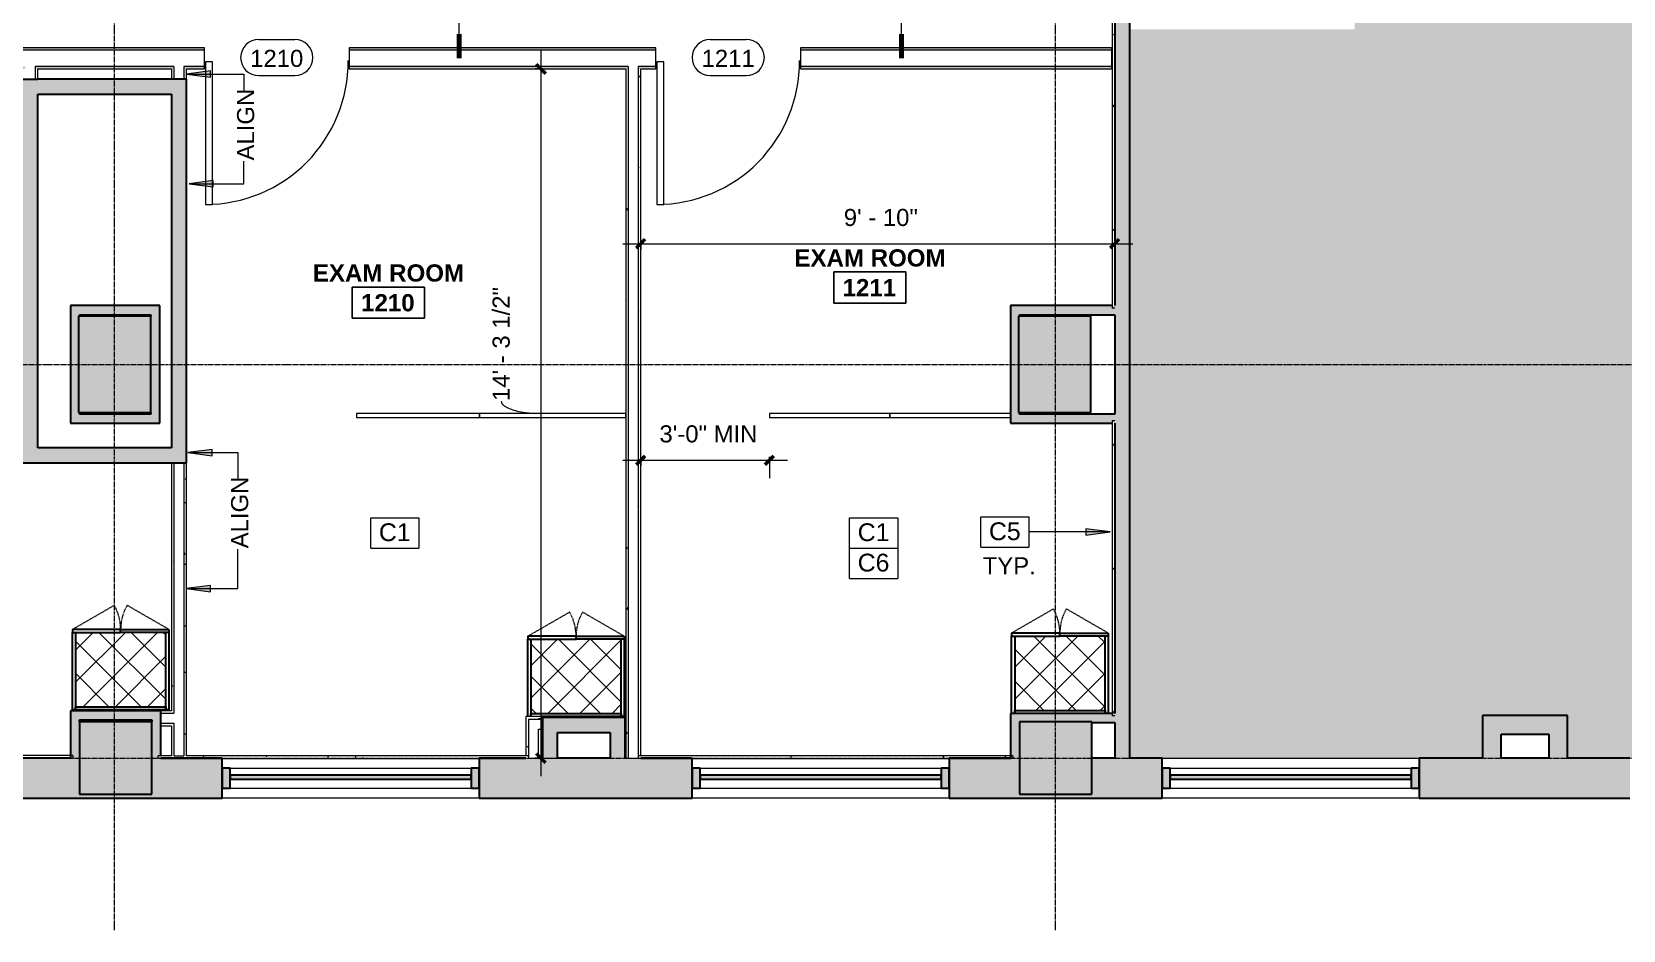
# Model space of a CAD drawing. Header units: inches. Extents: x 2810 to 3942, y 247 to 1114.
# Drawn here: x 3111 to 3507.2, y 246.8 to 470.4 of the extents above; entities that cross this region are included whole.
import ezdxf

# ---------------------------------------------------------------- set-up
doc = ezdxf.new("R2010")
doc.units = ezdxf.units.IN
doc.header["$MEASUREMENT"] = 0
doc.linetypes.add('Grid Line 1_2_', pattern=[0.875, 0.5, -0.125, 0.125, -0.125])
doc.linetypes.add('Hidden', pattern=[0.28125, 0.1875, -0.09375])
for name, color, linetype, lineweight in [('A-ANNO-DIMS', 211, 'Continuous', 9), ('A-ANNO-DIMS-48', 211, 'Continuous', 9), ('A-ANNO-KEYN', 231, 'Continuous', 9), ('A-AREA-IDEN', 2, 'Continuous', 9), ('A-DETL-GENF', 92, 'Continuous', 9), ('A-DOOR', 31, 'Continuous', 18), ('A-DOOR-IDEN', 31, 'Continuous', 9), ('A-GLAZ-CURT', 52, 'Continuous', 18), ('A-GLAZ-CWMG', 51, 'Continuous', 18), ('A-WALL', 113, 'Continuous', 18), ('A-WALL-IDEN', 211, 'Continuous', 9), ('A-WALL-PATT', 111, 'Continuous', 18), ('G-ANNO-TEXT', 231, 'Continuous', 9), ('I-WALL', 2, 'Continuous', 18), ('Q-CASE', 31, 'Continuous', 9), ('S-COLS', 52, 'Continuous', 18), ('S-GRID', 1, 'Continuous', 9)]:
    doc.layers.add(name, color=color, linetype=linetype, lineweight=lineweight)
doc.styles.add('Arial', font='arial.ttf', dxfattribs={"height": 4.425898})
doc.styles.add('Swis721 Lt BT', font='swissl.ttf', dxfattribs={"height": 4.257319})
doc.styles.add('Swis721 Lt BT_B', font='', dxfattribs={"height": 4.291988})
doc.styles.get('Swis721 Lt BT_B').set_extended_font_data('Swis721 Lt BT', bold=True)
doc.dimstyles.new('OTJ_-_3_32__Linear__1_2__Tolerance', dxfattribs={"dimscale": 12, "dimtxt": 4.5, "dimasz": 0.1875, "dimexe": 0.375, "dimexo": 0.25, "dimgap": 0.25, "dimtad": 1, "dimdec": 1, "dimrnd": 0.5, "dimzin": 3, "dimdsep": 46, "dimlunit": 4, "dimtxsty": 'Swis721 Lt BT', "dimblk1": 'OBLIQUE', "dimblk2": 'OBLIQUE', "dimsah": 1, "dimcen": 0.09, "dimdle": 0.375, "dimazin": 0, "dimtfac": 1, "dimtdec": 4, "dimtix": 1, "dimtmove": 0, "dimatfit": 3, "dimfxl": 1, "dimtvp": 1, "dimfrac": 2, "dimtolj": 1, "dimtzin": 0, "dimarcsym": 2})
doc.dimstyles.new('OTJ_-_3_32__Linear__1_2__Tolerance_1', dxfattribs={"dimscale": 12, "dimtxt": 4.5, "dimasz": 0.1875, "dimexe": 0.375, "dimexo": 0.25, "dimgap": 0.25, "dimtad": 1, "dimdec": 1, "dimrnd": 0.5, "dimzin": 3, "dimdsep": 46, "dimlunit": 4, "dimtxsty": 'Swis721 Lt BT', "dimblk1": 'OBLIQUE', "dimblk2": 'OBLIQUE', "dimsah": 1, "dimcen": 0.09, "dimdle": 0.375, "dimazin": 0, "dimtfac": 1, "dimtdec": 4, "dimtix": 1, "dimtmove": 1, "dimatfit": 3, "dimfxl": 1, "dimtvp": 1, "dimfrac": 2, "dimtolj": 1, "dimtzin": 0, "dimarcsym": 2})
pattern_1 = [(0, (0, 0), (15.36, 3.84), [0.634, -10.886, 0.634, -10.886, -61.44]), (0, (0, 0), (15.36, 3.84), [-23.04, 0.634, -22.406, 0.634, -10.886, -26.88]), (0, (0, 0), (15.36, 3.84), [-57.6, 0.634, -7.046, 0.634, -18.566]), (120, (5.76, 1.92), (-11.0055376, 11.38215), [0.634, -10.886, 0.634, -10.886, -61.44]), (120, (5.76, 1.92), (-11.0055376, 11.38215), [-23.04, 0.634, -22.406, 0.634, -10.886, -26.88]), (120, (5.76, 1.92), (-11.0055376, 11.38215), [-57.6, 0.634, -7.046, 0.634, -18.566]), (240, (7.68, 9.6), (-4.3544624, -15.22215), [0.634, -10.886, 0.634, -10.886, -61.44]), (240, (7.68, 9.6), (-4.3544624, -15.22215), [-23.04, 0.634, -22.406, 0.634, -10.886, -26.88]), (240, (7.68, 9.6), (-4.3544624, -15.22215), [-57.6, 0.634, -7.046, 0.634, -18.566])]

# ---------------------------------------------------------------- blocks, each defined once
blk = doc.blocks.new('System Panel - Glazed-4469464-FIRST FLOOR CONSTRUCTION')
at = {"layer": 'A-GLAZ-CURT'}
blk.add_hatch(color=250, dxfattribs=at).paths.add_polyline_path([(30, -0.75), (-30, -0.75), (-30, -1.75), (30, -1.75)], flags=0)
at = {"layer": 'A-GLAZ-CURT', "color": 8, "lineweight": 30}
for p, q in [((30, -0.75), (-30, -0.75)), ((-30, -0.75), (-30, -1.75)), ((-30, -1.75), (30, -1.75)), ((30, -1.75), (30, -0.75))]:
    blk.add_line(p, q, dxfattribs=at)
blk = doc.blocks.new('Rectangular Mullion - 2 x 5_ rectangular-4469463-FIRST FLOOR CONSTRUCTION')
at = {"layer": 'A-GLAZ-CWMG'}
blk.add_hatch(color=250, dxfattribs=at).paths.add_polyline_path([(-2, -1.5), (0, -1.5), (0, 3.5), (-2, 3.5), (-2, 0.75)], flags=0)
at = {"layer": 'A-GLAZ-CWMG', "color": 8, "lineweight": 30}
for p, q in [((0, 3.5), (-2, 3.5)), ((-2, 3.5), (-2, -1.5)), ((0, -1.5), (0, 3.5)), ((-2, -1.5), (0, -1.5))]:
    blk.add_line(p, q, dxfattribs=at)
blk = doc.blocks.new('Rectangular Mullion - 2 x 5_ rectangular-4354936-FIRST FLOOR CONSTRUCTION')
at = {"layer": 'A-GLAZ-CWMG'}
blk.add_hatch(color=250, dxfattribs=at).paths.add_polyline_path([(-2, -1.5), (-2, 3.5), (0, 3.5), (0, -1.5)], flags=0)
at = {"layer": 'A-GLAZ-CWMG', "color": 8, "lineweight": 30}
for p, q in [((-2, 3.5), (0, 3.5)), ((-2, -1.5), (-2, 3.5)), ((0, 3.5), (0, -1.5)), ((0, -1.5), (-2, -1.5))]:
    blk.add_line(p, q, dxfattribs=at)
blk = doc.blocks.new('CW Cupbd - 80_h x 24_d - 2 Doors - 4 shelves-V3-FIRST FLOOR CONSTRUCTION')
at = {"layer": 'Q-CASE'}
h = blk.add_hatch(dxfattribs=at)
h.set_pattern_fill('FP2_13', color=256, style=0, pattern_type=2)
h.set_pattern_definition([(45, (-3119.104, -299.34), (-4.006467, 4.006467), []), (135, (-3119.104, -299.34), (-4.006467, -4.006467), [])])
h.paths.add_polyline_path([(14, 3.11), (25.25, 3.11), (25.25, 21.61), (2.75, 21.61), (2.75, 3.11)], flags=0)
at = {"layer": 'Q-CASE', "linetype": 'Hidden'}
for p, q in [((2, 22.36), (12.39, 28.36)), ((26, 22.36), (15.6, 28.36))]:
    blk.add_line(p, q, dxfattribs=at)
at = {"layer": 'Q-CASE', "lineweight": 30}
for p, q in [((14, 22.36), (2, 22.36)), ((2, 22.36), (2, 21.61)), ((2, 21.61), (14, 21.61)), ((2, 2.36), (2, 21.61)), ((2.75, 21.61), (2.75, 2.36)), ((14, 21.61), (14, 22.36)), ((14, 21.61), (14, 22.36)), ((14, 22.36), (26, 22.36)), ((26, 21.61), (14, 21.61)), ((25.25, 2.36), (25.25, 21.61)), ((26, 22.36), (26, 21.61)), ((26, 21.61), (26, 2.36)), ((2.75, 2.36), (2, 2.36)), ((2.75, 3.11), (25.25, 3.11)), ((2.75, 2.36), (2.75, 3.11)), ((25.25, 2.36), (2.75, 2.36)), ((25.25, 3.11), (25.25, 2.36)), ((26, 2.36), (25.25, 2.36))]:
    blk.add_line(p, q, dxfattribs=at)
at = {"layer": 'Q-CASE', "linetype": 'Hidden'}
for centre, start, end in [((2, 22.36), 359.5, 30), ((26, 22.36), 150, 180.5)]:
    blk.add_arc(centre, 12, start, end, dxfattribs=at)
blk = doc.blocks.new('CW Cupbd - 80_h x 24_d - 2 Doors - 4 shelves-V4-FIRST FLOOR CONSTRUCTION')
at = {"layer": 'Q-CASE'}
h = blk.add_hatch(dxfattribs=at)
h.set_pattern_fill('FP2_14', color=256, style=0, pattern_type=2)
h.set_pattern_definition([(45, (-3232.477, -297.652), (-4.006467, 4.006467), []), (135, (-3232.477, -297.652), (-4.006467, -4.006467), [])])
h.paths.add_polyline_path([(9.29, 3.11), (25.25, 3.11), (25.25, 21.61), (2.75, 21.61), (2.75, 3.11)], flags=0)
at = {"layer": 'Q-CASE', "linetype": 'Hidden'}
for p, q in [((2, 22.36), (12.39, 28.36)), ((26, 22.36), (15.6, 28.36))]:
    blk.add_line(p, q, dxfattribs=at)
at = {"layer": 'Q-CASE', "lineweight": 30}
for p, q in [((14, 22.36), (2, 22.36)), ((2, 22.36), (2, 21.61)), ((2, 21.61), (14, 21.61)), ((2, 2.36), (2, 21.61)), ((2.75, 21.61), (2.75, 2.36)), ((14, 21.61), (14, 22.36)), ((14, 21.61), (14, 22.36)), ((14, 22.36), (26, 22.36)), ((26, 21.61), (14, 21.61)), ((25.25, 2.36), (25.25, 21.61)), ((26, 22.36), (26, 21.61)), ((26, 21.61), (26, 2.36)), ((2.75, 3.11), (25.25, 3.11)), ((2.75, 2.36), (2.75, 3.11)), ((25.25, 2.36), (5.31, 2.36)), ((25.25, 3.11), (25.25, 2.36)), ((26, 2.36), (25.25, 2.36))]:
    blk.add_line(p, q, dxfattribs=at)
at = {"layer": 'Q-CASE', "linetype": 'Hidden'}
for centre, start, end in [((2, 22.36), 359.5, 30), ((26, 22.36), 150, 180.5)]:
    blk.add_arc(centre, 12, start, end, dxfattribs=at)
blk = doc.blocks.new('CW Cupbd - 80_h x 24_d - 2 Doors - 4 shelves-V5-FIRST FLOOR CONSTRUCTION')
at = {"layer": 'Q-CASE'}
h = blk.add_hatch(dxfattribs=at)
h.set_pattern_fill('FP2_15', color=256, style=0, pattern_type=2)
h.set_pattern_definition([(45, (-3352.916, -298.428), (-4.006467, 4.006467), []), (135, (-3352.916, -298.428), (-4.006467, -4.006467), [])])
h.paths.add_polyline_path([(25.25, 3.11), (25.25, 21.61), (2.75, 21.61), (2.75, 3.11), (16.66, 3.11)], flags=0)
at = {"layer": 'Q-CASE', "linetype": 'Hidden'}
for p, q in [((2, 22.36), (12.39, 28.36)), ((26, 22.36), (15.6, 28.36))]:
    blk.add_line(p, q, dxfattribs=at)
at = {"layer": 'Q-CASE', "lineweight": 30}
for p, q in [((14, 22.36), (2, 22.36)), ((2, 22.36), (2, 21.61)), ((2, 21.61), (14, 21.61)), ((2, 2.36), (2, 21.61)), ((2.75, 21.61), (2.75, 2.36)), ((14, 21.61), (14, 22.36)), ((14, 21.61), (14, 22.36)), ((14, 22.36), (26, 22.36)), ((26, 21.61), (14, 21.61)), ((25.25, 2.36), (25.25, 21.61)), ((26, 22.36), (26, 21.61)), ((26, 21.61), (26, 2.36)), ((2.75, 3.11), (25.25, 3.11)), ((2.75, 2.36), (2.75, 3.11)), ((25.25, 3.11), (25.25, 2.36))]:
    blk.add_line(p, q, dxfattribs=at)
at = {"layer": 'Q-CASE', "linetype": 'Hidden'}
for centre, start, end in [((2, 22.36), 359.5, 30), ((26, 22.36), 150, 180.5)]:
    blk.add_arc(centre, 12, start, end, dxfattribs=at)
blk = doc.blocks.new('Single Flush_No Glass_Frameless - 3_-0_x8_-0_-4630473-FIRST FLOOR CONSTRUCTION')
at = {"layer": 'A-DOOR'}
for p, q in [((19.99, 36.46), (19.99, 0.96)), ((21.74, 36.46), (19.99, 36.46)), ((21.74, 0.96), (21.74, 36.46)), ((19.99, 0.96), (21.74, 0.96))]:
    blk.add_line(p, q, dxfattribs=at)
at = {"layer": 'A-DOOR', "lineweight": 9}
blk.add_arc((21.74, 0.96), 35.5, 90, 180.5, dxfattribs=at)
blk = doc.blocks.new('Concrete-Rectangular-Column - 18X18-4463687-FIRST FLOOR CONSTRUCTION')
at = {"layer": 'S-COLS'}
blk.add_hatch(color=250, dxfattribs=at).paths.add_polyline_path([(9, -9), (9, 9), (-9, 9), (-9, -9), (8.57, -9)], flags=0)
at = {"layer": 'S-COLS', "color": 8, "lineweight": 30}
for p, q in [((9, 9), (-9, 9)), ((-9, 9), (-9, -9)), ((9, -9), (9, 9)), ((-9, -9), (9, -9))]:
    blk.add_line(p, q, dxfattribs=at)
blk = doc.blocks.new('Concrete-Rectangular-Column - 18 x 24-4467884-FIRST FLOOR CONSTRUCTION')
at = {"layer": 'S-COLS'}
blk.add_hatch(color=250, dxfattribs=at).paths.add_polyline_path([(-9, -12), (9, -12), (9, 12), (-9, 11.98125)], flags=0)
at = {"layer": 'S-COLS', "color": 8, "lineweight": 30}
for p, q in [((9, 12), (-9, 12)), ((-9, 12), (-9, -12)), ((9, -12), (9, 12)), ((-9, -12), (9, -12))]:
    blk.add_line(p, q, dxfattribs=at)
blk = doc.blocks.new('Rectangular Mullion - 2 x 5_ rectangular-V7-FIRST FLOOR CONSTRUCTION')
at = {"layer": 'A-GLAZ-CWMG', "color": 55}
for p, q in [((2926.22, 287.16), (2986.22, 287.16)), ((2926.22, 282.16), (2986.22, 282.16))]:
    blk.add_line(p, q, dxfattribs=at)
blk = doc.blocks.new('System Panel - Glazed-4565849-FIRST FLOOR CONSTRUCTION')
at = {"layer": 'A-GLAZ-CURT'}
for p, q in [((18.1875, -0.75), (-18.1875, -0.75)), ((-18.1875, -0.75), (-18.1875, -1.75)), ((-18.1875, -1.75), (18.1875, -1.75)), ((18.1875, -1.75), (18.1875, -0.75))]:
    blk.add_line(p, q, dxfattribs=at)
blk = doc.blocks.new('System Panel - Glazed-4493654-FIRST FLOOR CONSTRUCTION')
at = {"layer": 'A-GLAZ-CURT'}
for p, q in [((15, -0.75), (-15, -0.75)), ((-15, -0.75), (-15, -1.75)), ((-15, -1.75), (15, -1.75)), ((15, -1.75), (15, -0.75))]:
    blk.add_line(p, q, dxfattribs=at)
blk = doc.blocks.new('System Panel - Glazed-4565957-FIRST FLOOR CONSTRUCTION')
at = {"layer": 'A-GLAZ-CURT'}
for p, q in [((15.3125, -0.75), (-15.3125, -0.75)), ((-15.3125, -0.75), (-15.3125, -1.75)), ((-15.3125, -1.75), (15.3125, -1.75)), ((15.3125, -1.75), (15.3125, -0.75))]:
    blk.add_line(p, q, dxfattribs=at)
blk = doc.blocks.new('Room Tag - Room Name and Number-3379422-FIRST FLOOR CONSTRUCTION')
at = {"layer": 'A-AREA-IDEN'}
for p, q in [((-0.1881, -0.1636), (-0.1881, -0.0018)), ((-0.1881, -0.0018), (0.1869, -0.0018)), ((0.1869, -0.0018), (-0.1881, -0.0018)), ((-0.1881, -0.0018), (-0.1881, -0.1636)), ((0.1869, -0.0018), (0.1869, -0.1636)), ((0.1869, -0.1636), (0.1869, -0.0018)), ((0.1869, -0.1636), (-0.1881, -0.1636)), ((-0.1881, -0.1636), (0.1869, -0.1636))]:
    blk.add_line(p, q, dxfattribs=at)
blk = doc.blocks.new('DIMBLOCK3-FIRST FLOOR CONSTRUCTION')
at = {"layer": 'A-ANNO-DIMS-48'}
for p, q in [((3262.6, 362.41), (3262.6, 368.32)), ((3294.6, 364.66), (3294.6, 359.32)), ((3294.6, 363.82), (3294.6, 364.66)), ((3258.1, 363.82), (3299.1, 363.82)), ((3262.6, 363.82), (3262.6, 362.41))]:
    blk.add_line(p, q, dxfattribs=at)
at = {"layer": 'A-ANNO-DIMS-48', "lineweight": 50}
for p, q in [((3262.6, 363.82), (3263.72, 364.94)), ((3294.6, 363.82), (3295.72, 364.94)), ((3262.6, 363.82), (3261.47, 362.69)), ((3294.6, 363.82), (3293.47, 362.69))]:
    blk.add_line(p, q, dxfattribs=at)
at = {"layer": 'A-ANNO-DIMS-48', "color": 0, "insert": (3267.24, 372.5), "char_height": 4.257, "width": 27.2571, "attachment_point": 1, "line_spacing_factor": 1.00667, "style": 'Swis721 Lt BT'}
blk.add_mtext('3\'-0" MIN', dxfattribs=at)
blk = doc.blocks.new('_Oblique')
at = {"color": 0, "linetype": 'ByBlock', "lineweight": -2}
blk.add_line((-0.5, -0.5), (0.5, 0.5), dxfattribs=at)
blk = doc.blocks.new('DIMBLOCK4-FIRST FLOOR CONSTRUCTION')
at = {"layer": 'A-ANNO-DIMS-48'}
for p, q in [((3237.74, 465.73), (3237.74, 285.16)), ((3236.33, 461.23), (3242.24, 461.23)), ((3237.74, 461.23), (3236.33, 461.23)), ((3236.33, 289.66), (3242.24, 289.66)), ((3237.74, 289.66), (3236.33, 289.66))]:
    blk.add_line(p, q, dxfattribs=at)
at = {"layer": 'A-ANNO-DIMS-48', "lineweight": 50}
for p, q in [((3237.74, 461.23), (3236.62, 462.36)), ((3237.74, 461.23), (3238.87, 460.11)), ((3237.74, 289.66), (3236.62, 290.79)), ((3237.74, 289.66), (3238.87, 288.54))]:
    blk.add_line(p, q, dxfattribs=at)
at = {"layer": 'A-ANNO-DIMS-48'}
blk.add_ellipse((3237.74, 378.55), major_axis=(9.94, 0), ratio=0.312369, start_param=3.141593, end_param=4.712389, dxfattribs=at)
at = {"layer": 'A-ANNO-DIMS-48', "color": 0, "insert": (3225.69, 378.55), "char_height": 4.2573, "width": 31.8, "attachment_point": 1, "rotation": 90, "line_spacing_factor": 1.00667, "style": 'Swis721 Lt BT'}
blk.add_mtext('14\' - 3 1/2"', dxfattribs=at)
blk = doc.blocks.new('DIMBLOCK11-FIRST FLOOR CONSTRUCTION')
at = {"layer": 'A-ANNO-DIMS-48'}
for p, q in [((3262.6, 416.28), (3262.6, 422.19)), ((3380.6, 416.28), (3380.6, 422.19)), ((3258.1, 417.69), (3385.1, 417.69)), ((3262.6, 417.69), (3262.6, 416.28)), ((3380.6, 417.69), (3380.6, 416.28))]:
    blk.add_line(p, q, dxfattribs=at)
at = {"layer": 'A-ANNO-DIMS-48', "lineweight": 50}
for p, q in [((3262.6, 417.69), (3261.47, 416.56)), ((3262.6, 417.69), (3263.72, 418.81)), ((3380.6, 417.69), (3379.47, 416.56)), ((3380.6, 417.69), (3381.72, 418.81))]:
    blk.add_line(p, q, dxfattribs=at)
at = {"layer": 'A-ANNO-DIMS-48', "color": 0, "insert": (3313.13, 426.37), "char_height": 4.257, "width": 20.3143, "attachment_point": 1, "line_spacing_factor": 1.00667, "style": 'Swis721 Lt BT'}
blk.add_mtext('9\' - 10"', dxfattribs=at)
blk = doc.blocks.new('Door Tag - Door Tag-41184-FIRST FLOOR CONSTRUCTION')
at = {"layer": 'A-DOOR-IDEN'}
for p, q in [((-0.09375, 0.09375), (0.09375, 0.09375)), ((-0.09375, -0.09375), (0.09375, -0.09375))]:
    blk.add_line(p, q, dxfattribs=at)
for centre, start, end in [((-0.09375, 0), 90, 270), ((0.09375, 0), 270, 90)]:
    blk.add_arc(centre, 0.09375, start, end, dxfattribs=at)
blk = doc.blocks.new('Keynote Tag - Keynote Number - Boxed-135510-FIRST FLOOR CONSTRUCTION')
at = {"layer": 'A-ANNO-KEYN'}
for p, q in [((-0.125, -0.0792), (-0.125, 0.0781)), ((-0.125, 0.0781), (0.125, 0.0781)), ((0.125, 0.0781), (0.125, -0.0792)), ((-0.125, -0.0792), (0.125, -0.0792))]:
    blk.add_line(p, q, dxfattribs=at)

msp = doc.modelspace()

# ---------------------------------------------------------------- hatches: boundary and pattern name
at = {"layer": 'A-ANNO-KEYN'}
msp.add_hatch(color=256, dxfattribs=at).paths.add_polyline_path([(3379.41, 345.96), (3373.41, 346.75), (3373.41, 345.17)], flags=0)
at = {"layer": 'A-DETL-GENF'}
h = msp.add_hatch(color=9, dxfattribs=at)
h.paths.add_polyline_path([(3860.35, 289.66), (3880.83, 289.66), (3880.83, 1053.62), (3826.79, 1053.62), (3826.79, 1025.6), (3807.79, 1025.6), (3807.79, 888.73), (3819.04, 888.73), (3819.04, 788.73), (3822.79, 788.73), (3822.79, 770.79), (3823.54, 770.79), (3823.54, 770.04), (3822.22, 770.04), (3822.22, 734.79), (3823.54, 734.79), (3823.54, 734.04), (3822.79, 734.04), (3822.79, 716.73), (3844.79, 716.73), (3844.79, 639.04), (3843.72, 639.04), (3843.72, 615.66), (3823.72, 615.66), (3823.72, 629.6), (3820.47, 629.6), (3820.47, 628.85), (3819.72, 628.85), (3819.72, 629.66), (3748.47, 629.66), (3748.47, 628.85), (3747.72, 628.85), (3747.72, 629.6), (3742.16, 629.6), (3742.16, 639.04), (3691.79, 639.04), (3691.79, 608.6), (3476.16, 608.6), (3476.16, 639.04), (3419.35, 639.04), (3419.35, 524.29), (3440.35, 524.29), (3440.35, 471.04), (3384.35, 471.04), (3384.35, 289.66), (3472.16, 289.66), (3472.16, 300.23), (3493.29, 300.23), (3493.29, 289.66), (3588.6, 289.66), (3588.6, 300.79), (3610.85, 300.79), (3610.85, 289.66), (3706.16, 289.66), (3706.16, 300.23), (3727.29, 300.23), (3727.29, 289.66), (3822.6, 289.66), (3822.6, 300.79), (3844.85, 300.79), (3844.85, 289.66)], flags=0)
h.paths.add_polyline_path([(3589.72, 374.16), (3589.72, 401.16), (3609.72, 401.16), (3609.72, 374.16), (3590.85, 374.16)], flags=0)
h.paths.add_polyline_path([(3823.72, 374.16), (3823.72, 401.16), (3843.72, 401.16), (3843.72, 374.16), (3824.85, 374.16)], flags=0)
h.paths.add_polyline_path([(3589.72, 613.23), (3687.16, 613.23), (3687.16, 639.04), (3682.85, 639.04), (3682.85, 638.29), (3682.1, 638.29), (3682.1, 639.04), (3610.85, 639.04), (3610.85, 638.29), (3610.1, 638.29), (3610.1, 639.04), (3588.85, 639.04), (3588.85, 638.29), (3588.1, 638.29), (3588.1, 639.04), (3516.85, 639.04), (3516.85, 638.29), (3516.1, 638.29), (3516.1, 639.04), (3511.79, 639.04), (3511.79, 613.23), (3587.97, 613.23)], flags=0)
h.paths.add_polyline_path([(3507.16, 613.23), (3507.16, 639.04), (3480.79, 639.04), (3480.79, 613.23), (3497.39, 613.23)], flags=0)
h.paths.add_polyline_path([(3609.72, 615.66), (3589.72, 615.66), (3589.72, 635.66), (3609.72, 635.66), (3609.72, 629.66)], flags=0)
h.paths.add_polyline_path([(3823.54, 734.91), (3822.3, 736.15), (3847.05, 760.9), (3848.29, 759.66), (3834.77, 746.15)], flags=0)
h.paths.add_polyline_path([(3826.79, 853.66), (3823.72, 853.66), (3823.72, 873.66), (3843.72, 873.66), (3843.72, 853.66)], flags=0)
at = {"layer": 'A-WALL-PATT', "lineweight": 9}
h = msp.add_hatch(dxfattribs=at)
h.set_pattern_fill('FP2_2', color=256, style=0, pattern_type=2)
h.set_pattern_definition(pattern_1)
h.paths.add_polyline_path([(3379.97, 402.29), (3380.6, 402.29), (3380.6, 475.54), (3379.97, 475.54), (3379.97, 450.73)], flags=0)
for points in [[(3384.35, 289.66), (3384.35, 474.91), (3380.6, 474.91), (3380.6, 289.66)], [(3108.72, 363.16), (3112.47, 363.17), (3112.47, 458.55), (3108.72, 458.55), (3108.72, 450.73)], [(3149.47, 454.92), (3149.47, 458.67), (3112.47, 458.67), (3112.47, 454.92), (3145.72, 454.92)], [(3148.85, 363.17), (3149.47, 363.17), (3149.47, 454.92), (3145.72, 454.92), (3145.72, 363.17), (3146.35, 363.17)], [(3122.85, 400.04), (3140.6, 400.04), (3140.6, 402.29), (3120.6, 402.29), (3120.6, 400.04), (3122.6, 400.04)], [(3141.72, 373.04), (3142.85, 373.04), (3142.85, 402.29), (3140.6, 402.29), (3140.6, 373.04)], [(3380.6, 400.04), (3380.6, 402.29), (3354.6, 402.29), (3354.6, 400.04), (3380.48, 400.04)], [(3121.72, 373.04), (3122.85, 373.04), (3122.84, 375.66), (3122.6, 375.66), (3122.6, 399.66), (3122.85, 399.66), (3122.85, 400.04), (3120.6, 400.04), (3120.6, 373.04)], [(3355.72, 373.04), (3356.85, 373.04), (3356.84, 375.66), (3356.6, 375.66), (3356.6, 399.66), (3356.85, 399.66), (3356.85, 400.04), (3354.6, 400.04), (3354.6, 373.04)], [(3122.85, 373.04), (3140.6, 373.04), (3140.6, 375.29), (3122.85, 375.29), (3122.85, 374.16)], [(3380.6, 373.04), (3380.6, 375.29), (3356.85, 375.29), (3356.85, 373.04), (3375.72, 373.04)], [(3121.72, 363.17), (3145.72, 363.17), (3145.72, 366.92), (3112.47, 366.92), (3112.47, 363.17), (3113.95, 363.17)], [(3120.6, 289.66), (3122.85, 289.66), (3122.85, 301.45), (3120.6, 301.45), (3120.6, 290.29)], [(3139.54, 299.2), (3143.1, 299.2), (3143.1, 301.45), (3122.85, 301.45), (3122.85, 299.2)], [(3143.1, 289.66), (3143.1, 299.2), (3140.85, 299.2), (3140.85, 289.66), (3141.72, 289.66)], [(3238.1, 289.66), (3241.85, 289.66), (3241.85, 299.79), (3238.1, 299.79)], [(3254.97, 296.04), (3254.97, 299.79), (3241.85, 299.79), (3241.85, 296.04)], [(3254.97, 289.66), (3258.72, 289.66), (3258.72, 299.79), (3254.97, 299.79), (3254.97, 290.23)], [(3355.66, 289.66), (3356.85, 289.66), (3356.85, 300.79), (3354.6, 300.79), (3354.6, 289.66)], [(3380.6, 298.54), (3380.6, 300.79), (3356.85, 300.79), (3356.85, 298.66), (3374.85, 298.66), (3374.85, 298.54), (3378.16, 298.54)], [(3472.16, 289.66), (3476.79, 289.66), (3476.79, 300.23), (3472.16, 300.23), (3472.16, 295.6)], [(3488.66, 295.6), (3488.66, 300.23), (3476.79, 300.23), (3476.79, 295.6)], [(3493.29, 289.66), (3493.29, 300.23), (3488.66, 300.23), (3488.66, 289.66)]]:
    msp.add_hatch(color=7, dxfattribs=at).paths.add_polyline_path(points, flags=0)
h = msp.add_hatch(dxfattribs=at)
h.set_pattern_fill('FP2_2', color=256, style=0, pattern_type=2)
h.set_pattern_definition(pattern_1)
h.paths.add_polyline_path([(3379.85, 465.86), (3379.85, 466.48), (3302.35, 466.48), (3302.35, 465.86), (3369.58, 465.86)], flags=0)
h.paths.add_polyline_path([(2912.97, 465.86), (2912.97, 466.48), (2907.66, 466.48), (2907.66, 465.86), (2908.29, 465.86)], flags=0)
h.paths.add_polyline_path([(3261.97, 465.86), (3266.35, 465.86), (3266.35, 466.48), (3189.97, 466.48), (3189.97, 465.86), (3259.47, 465.86)], flags=0)
h.paths.add_polyline_path([(2948.97, 465.86), (3024.38, 465.86), (3024.38, 466.48), (2948.97, 466.48)], flags=0)
h.paths.add_polyline_path([(3111.85, 465.86), (3153.97, 465.86), (3153.97, 466.48), (3060.38, 466.48), (3060.38, 465.86), (3109.35, 465.86)], flags=0)
h = msp.add_hatch(dxfattribs=at)
h.set_pattern_fill('FP2_2', color=256, style=0, pattern_type=2)
h.set_pattern_definition(pattern_1)
h.paths.add_polyline_path([(3379.85, 461.23), (3379.85, 461.86), (3302.35, 461.86), (3302.35, 461.23), (3369.58, 461.23)], flags=0)
h.paths.add_polyline_path([(2904.54, 461.23), (2912.97, 461.23), (2912.97, 461.86), (2904.54, 461.86)], flags=0)
h.paths.add_polyline_path([(2948.97, 461.23), (3016.35, 461.23), (3016.35, 461.86), (2948.97, 461.86)], flags=0)
h.paths.add_polyline_path([(3024.38, 461.23), (3024.38, 461.86), (3018.85, 461.86), (3018.85, 461.23), (3019.47, 461.23)], flags=0)
h.paths.add_polyline_path([(3262.6, 461.23), (3266.35, 461.23), (3266.35, 461.86), (3261.97, 461.86), (3261.97, 461.23)], flags=0)
h.paths.add_polyline_path([(3259.47, 461.23), (3259.47, 461.86), (3189.97, 461.86), (3189.97, 461.23), (3258.85, 461.23)], flags=0)
h.paths.add_polyline_path([(3060.38, 461.23), (3109.35, 461.23), (3109.35, 461.86), (3060.38, 461.86)], flags=0)
h.paths.add_polyline_path([(3111.85, 461.23), (3146.35, 461.23), (3146.35, 461.86), (3111.85, 461.86)], flags=0)
h.paths.add_polyline_path([(3149.47, 461.23), (3153.97, 461.23), (3153.97, 461.86), (3148.85, 461.86), (3148.85, 461.23)], flags=0)
h = msp.add_hatch(dxfattribs=at)
h.set_pattern_fill('FP2_2', color=256, style=0, pattern_type=2)
h.set_pattern_definition(pattern_1)
h.paths.add_polyline_path([(3259.47, 289.66), (3259.47, 461.23), (3258.85, 461.23), (3258.85, 289.66)], flags=0)
h = msp.add_hatch(dxfattribs=at)
h.set_pattern_fill('FP2_2', color=256, style=0, pattern_type=2)
h.set_pattern_definition(pattern_1)
h.paths.add_polyline_path([(3262.6, 290.23), (3262.6, 461.23), (3261.97, 461.23), (3261.97, 290.23)], flags=0)
h = msp.add_hatch(dxfattribs=at)
h.set_pattern_fill('FP2_2', color=256, style=0, pattern_type=2)
h.set_pattern_definition(pattern_1)
h.paths.add_polyline_path([(3380.6, 300.79), (3380.6, 373.04), (3379.97, 373.04), (3379.97, 300.79)], flags=0)
h = msp.add_hatch(dxfattribs=at)
h.set_pattern_fill('FP2_2', color=256, style=0, pattern_type=2)
h.set_pattern_definition(pattern_1)
h.paths.add_polyline_path([(3145.72, 290.23), (3146.35, 290.23), (3146.35, 298.33), (3145.72, 298.33), (3145.72, 297.7)], flags=0)
h.paths.add_polyline_path([(3146.35, 300.83), (3146.35, 363.17), (3145.72, 363.17), (3145.72, 300.83)], flags=0)
h = msp.add_hatch(dxfattribs=at)
h.set_pattern_fill('FP2_2', color=256, style=0, pattern_type=2)
h.set_pattern_definition(pattern_1)
h.paths.add_polyline_path([(3149.47, 290.23), (3149.47, 363.17), (3148.85, 363.17), (3148.85, 290.23)], flags=0)
h = msp.add_hatch(dxfattribs=at)
h.set_pattern_fill('FP2_2', color=256, style=0, pattern_type=2)
h.set_pattern_definition(pattern_1)
h.paths.add_polyline_path([(3233.97, 299.39), (3237.79, 299.39), (3237.79, 300.01), (3233.97, 300.01)], flags=0)
h = msp.add_hatch(dxfattribs=at)
h.set_pattern_fill('FP2_2', color=256, style=0, pattern_type=2)
h.set_pattern_definition(pattern_1)
h.paths.add_polyline_path([(3234.6, 290.23), (3234.6, 299.39), (3233.97, 299.39), (3233.97, 290.23)], flags=0)
h = msp.add_hatch(color=7, dxfattribs=at)
h.paths.add_polyline_path([(3823.72, 279.66), (3860.35, 279.66), (3860.35, 289.66), (3842.72, 289.66), (3842.72, 280.66), (3824.72, 280.66), (3824.72, 289.66), (3807.35, 289.66), (3807.35, 279.66)], flags=0)
h.paths.add_polyline_path([(3743.35, 279.66), (3743.35, 289.66), (3690.35, 289.66), (3690.35, 279.66)], flags=0)
h.paths.add_polyline_path([(3626.35, 279.66), (3626.35, 289.66), (3608.85, 289.66), (3608.85, 280.66), (3590.85, 280.66), (3590.85, 289.66), (3572.85, 289.66), (3572.85, 279.66), (3625.2, 279.66)], flags=0)
h.paths.add_polyline_path([(3508.85, 279.66), (3508.85, 289.66), (3456.35, 289.66), (3456.35, 279.66), (3497.39, 279.66)], flags=0)
h.paths.add_polyline_path([(3374.85, 279.66), (3392.35, 279.66), (3392.35, 289.66), (3374.85, 289.66), (3374.85, 280.66), (3356.85, 280.66), (3356.85, 289.66), (3339.35, 289.66), (3339.35, 279.66), (3369.58, 279.66)], flags=0)
h.paths.add_polyline_path([(3241.76, 279.66), (3275.35, 279.66), (3275.35, 289.66), (3222.35, 289.66), (3222.35, 279.66)], flags=0)
h.paths.add_polyline_path([(3140.85, 279.66), (3158.35, 279.66), (3158.35, 289.66), (3140.85, 289.66), (3140.85, 280.66), (3122.85, 280.66), (3122.85, 289.66), (3105.35, 289.66), (3105.35, 279.66), (3122.85, 279.66)], flags=0)
h.paths.add_polyline_path([(2992.13, 279.66), (3041.35, 279.66), (3041.35, 289.66), (2988.22, 289.66), (2988.22, 279.66), (2991.51, 279.66)], flags=0)
h.paths.add_polyline_path([(2924.22, 279.66), (2924.22, 289.66), (2906.85, 289.66), (2906.85, 280.66), (2888.85, 280.66), (2888.85, 289.66), (2887.72, 289.66), (2887.72, 279.66), (2907.72, 279.66)], flags=0)
h = msp.add_hatch(dxfattribs=at)
h.set_pattern_fill('FP2_2', color=256, style=0, pattern_type=2)
h.set_pattern_definition(pattern_1)
h.paths.add_polyline_path([(3113.95, 289.66), (3120.6, 289.66), (3120.6, 290.29), (3025.16, 290.29), (3025.16, 289.66), (3105.35, 289.66)], flags=0)
h = msp.add_hatch(dxfattribs=at)
h.set_pattern_fill('FP2_2', color=256, style=0, pattern_type=2)
h.set_pattern_definition(pattern_1)
h.paths.add_polyline_path([(3177.86, 289.6), (3222.35, 289.6), (3222.35, 289.66), (3234.6, 289.66), (3234.6, 290.23), (3143.1, 290.23), (3143.1, 289.66), (3158.35, 289.66), (3158.35, 289.6), (3160.35, 289.6)], flags=0)
h = msp.add_hatch(dxfattribs=at)
h.set_pattern_fill('FP2_2', color=256, style=0, pattern_type=2)
h.set_pattern_definition(pattern_1)
h.paths.add_polyline_path([(3305.67, 289.6), (3339.35, 289.6), (3339.35, 289.66), (3354.6, 289.66), (3354.6, 290.23), (3261.97, 290.23), (3261.97, 289.66), (3275.35, 289.66), (3275.35, 289.6), (3277.35, 289.6)], flags=0)
at = {"layer": 'G-ANNO-TEXT'}
for points in [[(3149.46, 459.94), (3155.46, 459.15), (3155.46, 460.73)], [(3150.13, 432.65), (3156.13, 431.86), (3156.13, 433.44)], [(3149.85, 365.72), (3155.85, 364.93), (3155.85, 366.51)], [(3149.44, 331.84), (3155.44, 331.05), (3155.44, 332.63)]]:
    msp.add_hatch(color=7, dxfattribs=at).paths.add_polyline_path(points, flags=0)

# ---------------------------------------------------------------- linework, layer by layer
at = {"layer": 'A-ANNO-KEYN'}
for p, q in [((3379.41, 345.96), (3359.23, 345.96)), ((3379.41, 345.96), (3373.41, 346.75)), ((3373.41, 346.75), (3373.41, 345.17)), ((3373.41, 345.17), (3379.41, 345.96))]:
    msp.add_line(p, q, dxfattribs=at)
at = {"layer": 'A-WALL'}
for p, q in [((3153.97, 465.86), (3060.38, 465.86)), ((3266.35, 465.86), (3189.97, 465.86)), ((3379.85, 465.86), (3302.35, 465.86)), ((3146.35, 461.86), (3111.85, 461.86)), ((3111.85, 461.86), (3111.85, 458.55)), ((3146.35, 461.86), (3146.35, 458.67)), ((3153.97, 461.86), (3148.85, 461.86)), ((3148.85, 461.86), (3148.85, 458.67)), ((3259.47, 461.86), (3189.97, 461.86)), ((3259.47, 461.86), (3259.47, 289.66)), ((3261.97, 461.86), (3261.97, 289.66)), ((3266.35, 461.86), (3261.97, 461.86)), ((3379.85, 461.86), (3302.35, 461.86)), ((3379.97, 402.29), (3379.97, 401.66)), ((3379.97, 373.66), (3379.97, 373.04)), ((3146.35, 363.17), (3146.35, 300.83)), ((3148.85, 363.17), (3148.85, 290.23)), ((3143.1, 300.83), (3146.35, 300.83)), ((3143.1, 298.33), (3146.35, 298.33)), ((3146.35, 298.33), (3146.35, 290.23)), ((3234.6, 299.39), (3237.79, 299.39)), ((3234.6, 299.39), (3234.6, 289.66)), ((3379.97, 300.79), (3379.97, 300.16)), ((3121.22, 290.29), (3120.6, 290.29)), ((3143.1, 290.23), (3142.47, 290.23)), ((3146.35, 290.23), (3148.85, 290.23)), ((3234.6, 290.23), (3233.97, 290.23)), ((3234.6, 289.66), (3237.1, 289.66)), ((3258.85, 289.66), (3261.97, 289.66)), ((3262.6, 290.23), (3261.97, 290.23)), ((3355.22, 290.23), (3354.6, 290.23))]:
    msp.add_line(p, q, dxfattribs=at)
at = {"layer": 'A-WALL', "color": 8, "lineweight": 30}
for p, q in [((3472.16, 300.23), (3472.16, 289.66)), ((3493.29, 300.23), (3472.16, 300.23)), ((3493.29, 289.66), (3493.29, 300.23)), ((3476.79, 289.66), (3476.79, 295.6)), ((3476.79, 295.6), (3488.66, 295.6)), ((3488.66, 295.6), (3488.66, 289.66)), ((3120.6, 289.66), (3105.35, 289.66)), ((3158.35, 289.66), (3143.1, 289.66)), ((3158.35, 279.66), (3158.35, 289.66)), ((3233.97, 289.66), (3222.35, 289.66)), ((3222.35, 289.66), (3222.35, 279.66)), ((3238.1, 289.66), (3237.1, 289.66)), ((3254.97, 289.66), (3241.85, 289.66)), ((3258.85, 289.66), (3258.72, 289.66)), ((3275.35, 289.66), (3262.6, 289.66)), ((3275.35, 279.66), (3275.35, 289.66)), ((3354.6, 289.66), (3339.35, 289.66)), ((3339.35, 289.66), (3339.35, 279.66)), ((3380.6, 289.66), (3374.85, 289.66)), ((3392.35, 289.66), (3384.35, 289.66)), ((3392.35, 279.66), (3392.35, 289.66)), ((3472.16, 289.66), (3456.35, 289.66)), ((3456.35, 289.66), (3456.35, 279.66)), ((3488.66, 289.66), (3476.79, 289.66)), ((3508.85, 289.66), (3493.29, 289.66)), ((3105.35, 279.66), (3158.35, 279.66)), ((3222.35, 279.66), (3275.35, 279.66)), ((3339.35, 279.66), (3392.35, 279.66)), ((3456.35, 279.66), (3508.85, 279.66))]:
    msp.add_line(p, q, dxfattribs=at)
at = {"layer": 'A-WALL', "color": 55}
for p, q in [((3392.35, 289.66), (3456.35, 289.66)), ((3222.35, 279.66), (3158.35, 279.66)), ((3339.35, 279.66), (3275.35, 279.66)), ((3456.35, 279.66), (3392.35, 279.66))]:
    msp.add_line(p, q, dxfattribs=at)
at = {"layer": 'A-WALL-IDEN'}
for p, q in [((3217.37, 463.86), (3217.37, 487.86)), ((3327.49, 463.86), (3327.49, 487.86))]:
    msp.add_line(p, q, dxfattribs=at)
at = {"layer": 'A-WALL-IDEN', "lineweight": 90}
for p, q in [((3217.37, 463.86), (3217.37, 469.86)), ((3327.49, 463.86), (3327.49, 469.86))]:
    msp.add_line(p, q, dxfattribs=at)
at = {"layer": 'G-ANNO-TEXT', "color": 7}
for p, q in [((3155.46, 460.73), (3149.46, 459.94)), ((3149.46, 459.94), (3155.46, 459.15)), ((3149.46, 459.94), (3163.78, 459.94)), ((3155.46, 459.15), (3155.46, 460.73)), ((3163.78, 459.94), (3163.78, 456.61)), ((3163.78, 456.61), (3163.78, 455.39)), ((3163.78, 432.65), (3163.78, 438.23)), ((3156.13, 433.44), (3150.13, 432.65)), ((3150.13, 432.65), (3156.13, 431.86)), ((3150.13, 432.65), (3163.78, 432.65)), ((3156.13, 431.86), (3156.13, 433.44)), ((3155.85, 366.51), (3149.85, 365.72)), ((3149.85, 365.72), (3155.85, 364.93)), ((3149.85, 365.72), (3162.28, 365.72)), ((3155.85, 364.93), (3155.85, 366.51)), ((3162.28, 365.72), (3162.28, 359.95)), ((3162.28, 359.95), (3162.28, 358.85)), ((3162.28, 331.84), (3162.28, 341.69)), ((3155.44, 332.63), (3149.44, 331.84)), ((3149.44, 331.84), (3155.44, 331.05)), ((3149.44, 331.84), (3162.28, 331.84)), ((3155.44, 331.05), (3155.44, 332.63))]:
    msp.add_line(p, q, dxfattribs=at)
at = {"layer": 'I-WALL'}
for p, q in [((3379.97, 475.54), (3379.97, 402.29)), ((3153.97, 466.48), (3060.38, 466.48)), ((3153.97, 461.23), (3153.97, 466.48)), ((3266.35, 466.48), (3189.97, 466.48)), ((3189.97, 466.48), (3189.97, 461.23)), ((3266.35, 461.23), (3266.35, 466.48)), ((3379.85, 466.48), (3302.35, 466.48)), ((3302.35, 466.48), (3302.35, 461.23)), ((3379.85, 461.23), (3379.85, 466.48)), ((3112.47, 461.23), (3145.72, 461.23)), ((3112.47, 458.67), (3112.47, 461.23)), ((3145.72, 461.23), (3145.72, 458.67)), ((3149.47, 461.23), (3153.97, 461.23)), ((3149.47, 458.67), (3149.47, 461.23)), ((3189.97, 461.23), (3258.85, 461.23)), ((3258.85, 461.23), (3258.85, 289.66)), ((3262.6, 290.23), (3262.6, 461.23)), ((3262.6, 461.23), (3266.35, 461.23)), ((3302.35, 461.23), (3379.85, 461.23)), ((3379.97, 373.04), (3379.97, 300.79)), ((3145.72, 363.17), (3145.72, 301.45)), ((3149.47, 290.23), (3149.47, 363.17)), ((3145.72, 301.45), (3143.1, 301.45)), ((3143.1, 297.7), (3145.72, 297.7)), ((3145.72, 297.7), (3145.72, 290.23)), ((3233.97, 300.01), (3233.97, 290.23)), ((3237.79, 300.01), (3233.97, 300.01)), ((3237.79, 296.89), (3237.79, 300.01)), ((3237.1, 289.66), (3237.1, 296.89)), ((3237.1, 296.89), (3237.79, 296.89)), ((3120.6, 290.29), (3025.16, 290.29)), ((3145.72, 290.23), (3143.1, 290.23)), ((3143.1, 289.66), (3143.1, 289.6)), ((3143.1, 289.6), (3233.97, 289.6)), ((3233.97, 290.23), (3149.47, 290.23)), ((3233.97, 289.6), (3233.97, 289.66)), ((3354.6, 290.23), (3262.6, 290.23)), ((3262.6, 289.66), (3262.6, 289.6)), ((3262.6, 289.6), (3354.6, 289.6)), ((3354.6, 289.6), (3354.6, 289.66))]:
    msp.add_line(p, q, dxfattribs=at)
at = {"layer": 'I-WALL', "color": 8, "lineweight": 30}
for p, q in [((3380.6, 474.91), (3380.6, 402.29)), ((3384.35, 289.66), (3384.35, 474.91)), ((3112.47, 458.55), (3108.72, 458.55)), ((3149.47, 458.67), (3112.47, 458.67)), ((3112.47, 458.67), (3112.47, 458.55)), ((3149.47, 363.17), (3149.47, 458.67)), ((3112.47, 454.92), (3145.72, 454.92)), ((3112.47, 366.92), (3112.47, 454.92)), ((3145.72, 454.92), (3145.72, 366.92)), ((3142.85, 402.29), (3120.6, 402.29)), ((3120.6, 402.29), (3120.6, 373.04)), ((3142.85, 373.04), (3142.85, 402.29)), ((3379.97, 402.29), (3354.6, 402.29)), ((3354.6, 402.29), (3354.6, 373.04)), ((3122.85, 400.04), (3140.6, 400.04)), ((3122.85, 399.66), (3122.85, 400.04)), ((3140.6, 400.04), (3140.6, 399.66)), ((3356.85, 400.04), (3380.6, 400.04)), ((3356.85, 399.66), (3356.85, 400.04)), ((3380.6, 400.04), (3380.6, 375.29)), ((3120.6, 373.04), (3142.85, 373.04)), ((3122.85, 375.29), (3122.85, 375.66)), ((3140.6, 375.29), (3122.85, 375.29)), ((3140.6, 375.66), (3140.6, 375.29)), ((3354.6, 373.04), (3379.97, 373.04)), ((3356.85, 375.29), (3356.85, 375.66)), ((3380.6, 375.29), (3356.85, 375.29)), ((3380.6, 373.04), (3380.6, 300.79)), ((3145.72, 366.92), (3112.47, 366.92)), ((3108.72, 363.16), (3112.47, 363.16)), ((3112.47, 363.17), (3149.47, 363.17)), ((3112.47, 363.16), (3112.47, 363.17)), ((3120.6, 301.45), (3120.6, 289.66)), ((3143.1, 301.45), (3120.6, 301.45)), ((3143.1, 290.23), (3143.1, 301.45)), ((3122.85, 298.66), (3122.85, 299.2)), ((3122.85, 299.2), (3140.85, 299.2)), ((3140.85, 299.2), (3140.85, 298.66)), ((3238.1, 299.79), (3238.1, 289.66)), ((3258.72, 299.79), (3238.1, 299.79)), ((3258.72, 289.66), (3258.72, 299.79)), ((3354.6, 300.79), (3354.6, 289.66)), ((3379.97, 300.79), (3354.6, 300.79)), ((3374.85, 298.54), (3380.6, 298.54)), ((3380.6, 298.54), (3380.6, 289.66)), ((3241.85, 289.66), (3241.85, 296.04)), ((3241.85, 296.04), (3254.97, 296.04)), ((3254.97, 296.04), (3254.97, 289.66))]:
    msp.add_line(p, q, dxfattribs=at)
at = {"layer": 'I-WALL', "lineweight": 9}
for p, q in [((3380.6, 401.66), (3379.97, 401.66)), ((3379.97, 373.66), (3380.6, 373.66)), ((3380.6, 300.16), (3379.97, 300.16)), ((3121.22, 290.29), (3121.22, 289.66)), ((3142.47, 289.66), (3142.47, 290.23)), ((3355.22, 290.23), (3355.22, 289.66))]:
    msp.add_line(p, q, dxfattribs=at)
at = {"layer": 'S-GRID', "linetype": 'Grid Line 1_2_'}
for p, q in [((3131.6, 246.82), (3131.6, 1101.98)), ((3365.85, 246.82), (3365.85, 1101.98)), ((2833.72, 387.66), (3929.19, 387.66)), ((2833.72, 289.66), (3929.19, 289.66))]:
    msp.add_line(p, q, dxfattribs=at)

# ---------------------------------------------------------------- block references
at = {"layer": 'A-ANNO-KEYN', "xscale": 47.99999999999997, "yscale": 47.99999999999997, "zscale": 47.99999999999997}
for p in [(3201.35, 345.74), (3320.55, 345.74), (3353.23, 345.99)]:
    msp.add_blockref('Keynote Tag - Keynote Number - Boxed-135510-FIRST FLOOR CONSTRUCTION', p, dxfattribs=at)
at = {"layer": 'A-AREA-IDEN', "xscale": 47.99999999999997, "yscale": 47.99999999999997, "zscale": 47.99999999999997}
for p in [(3319.64, 410.76), (3199.76, 407.01)]:
    msp.add_blockref('Room Tag - Room Name and Number-3379422-FIRST FLOOR CONSTRUCTION', p, dxfattribs=at)
at = {"layer": 'A-DOOR', "rotation": 180}
for p in [(3175.97, 463.95), (3288.34, 463.95)]:
    msp.add_blockref('Single Flush_No Glass_Frameless - 3_-0_x8_-0_-4630473-FIRST FLOOR CONSTRUCTION', p, dxfattribs=at)
at = {"layer": 'A-DOOR-IDEN', "xscale": 47.99999999999997, "yscale": 47.99999999999997, "zscale": 47.99999999999997}
for p in [(3171.97, 464.04), (3284.35, 464.04)]:
    msp.add_blockref('Door Tag - Door Tag-41184-FIRST FLOOR CONSTRUCTION', p, dxfattribs=at)
at = {"layer": 'A-GLAZ-CURT', "lineweight": 9, "rotation": 180}
for name, p in [('System Panel - Glazed-4565957-FIRST FLOOR CONSTRUCTION', (3207.16, 373.66)), ('System Panel - Glazed-4565849-FIRST FLOOR CONSTRUCTION', (3240.66, 373.66)), ('System Panel - Glazed-4493654-FIRST FLOOR CONSTRUCTION', (3309.6, 373.66)), ('System Panel - Glazed-4493654-FIRST FLOOR CONSTRUCTION', (3339.6, 373.66))]:
    msp.add_blockref(name, p, dxfattribs=at)
at = {"layer": 'A-GLAZ-CURT', "color": 55, "rotation": 180}
for p in [(3190.35, 283.66), (3307.35, 283.66), (3424.35, 283.66)]:
    msp.add_blockref('System Panel - Glazed-4469464-FIRST FLOOR CONSTRUCTION', p, dxfattribs=at)
at = {"layer": 'A-GLAZ-CWMG', "color": 55, "extrusion": (0, 0, -1)}
for p in [(-3158.35, 283.66), (-3275.35, 283.66), (-3392.35, 283.66)]:
    msp.add_blockref('Rectangular Mullion - 2 x 5_ rectangular-4354936-FIRST FLOOR CONSTRUCTION', p, dxfattribs=at)
at = {"layer": 'A-GLAZ-CWMG', "color": 55}
for name, p in [('Rectangular Mullion - 2 x 5_ rectangular-V7-FIRST FLOOR CONSTRUCTION', (234.12, 0)), ('Rectangular Mullion - 2 x 5_ rectangular-4469463-FIRST FLOOR CONSTRUCTION', (3222.35, 283.66)), ('Rectangular Mullion - 2 x 5_ rectangular-V7-FIRST FLOOR CONSTRUCTION', (351.12, 0)), ('Rectangular Mullion - 2 x 5_ rectangular-4469463-FIRST FLOOR CONSTRUCTION', (3339.35, 283.66)), ('Rectangular Mullion - 2 x 5_ rectangular-V7-FIRST FLOOR CONSTRUCTION', (468.12, 0)), ('Rectangular Mullion - 2 x 5_ rectangular-4469463-FIRST FLOOR CONSTRUCTION', (3456.35, 283.66))]:
    msp.add_blockref(name, p, dxfattribs=at)
at = {"layer": 'Q-CASE'}
for name, p in [('CW Cupbd - 80_h x 24_d - 2 Doors - 4 shelves-V3-FIRST FLOOR CONSTRUCTION', (3119.1, 299.34)), ('CW Cupbd - 80_h x 24_d - 2 Doors - 4 shelves-V4-FIRST FLOOR CONSTRUCTION', (3232.48, 297.65)), ('CW Cupbd - 80_h x 24_d - 2 Doors - 4 shelves-V5-FIRST FLOOR CONSTRUCTION', (3352.92, 298.43))]:
    msp.add_blockref(name, p, dxfattribs=at)
at = {"layer": 'S-COLS', "color": 55}
for name, p in [('Concrete-Rectangular-Column - 18 x 24-4467884-FIRST FLOOR CONSTRUCTION', (3131.6, 387.66)), ('Concrete-Rectangular-Column - 18 x 24-4467884-FIRST FLOOR CONSTRUCTION', (3365.6, 387.66)), ('Concrete-Rectangular-Column - 18X18-4463687-FIRST FLOOR CONSTRUCTION', (3131.85, 289.66)), ('Concrete-Rectangular-Column - 18X18-4463687-FIRST FLOOR CONSTRUCTION', (3365.85, 289.66))]:
    msp.add_blockref(name, p, dxfattribs=at)

# ---------------------------------------------------------------- texts
at = {"layer": 'A-AREA-IDEN', "char_height": 4.292, "attachment_point": 2, "line_spacing_factor": 0.998538, "style": 'Swis721 Lt BT_B'}
for s, insert, width in [('EXAM ROOM', (3319.65, 416.32), 42.174), ('EXAM ROOM', (3199.77, 412.57), 42.174), ('1211', (3319.5, 408.91), 15.336), ('1210', (3199.62, 405.16), 15.336)]:
    msp.add_mtext(s, dxfattribs=dict(at, insert=insert, width=width))
at = {"layer": 'A-DOOR-IDEN', "char_height": 4.257, "width": 15.12, "attachment_point": 2, "line_spacing_factor": 1.00667, "style": 'Swis721 Lt BT'}
for s, insert in [('1210', (3171.95, 465.97)), ('1211', (3284.33, 465.97))]:
    msp.add_mtext(s, dxfattribs=dict(at, insert=insert))
at = {"layer": 'G-ANNO-TEXT', "color": 7, "char_height": 4.257, "width": 20.142, "attachment_point": 1, "rotation": 90, "line_spacing_factor": 1.00667, "style": 'Swis721 Lt BT'}
for insert in [(3162.08, 438.42), (3160.59, 341.88)]:
    msp.add_mtext('ALIGN', dxfattribs=dict(at, insert=insert))
at = {"layer": 'G-ANNO-TEXT', "color": 7, "insert": (3347.71, 339.66), "char_height": 4.257, "width": 13.986, "attachment_point": 1, "line_spacing_factor": 1.00667, "style": 'Swis721 Lt BT'}
msp.add_mtext('TYP.', dxfattribs=at)

# ---------------------------------------------------------------- dimensions: what is measured, and where the dimension line sits
at = {"layer": 'A-ANNO-DIMS'}
dim = msp.add_linear_dim(base=(3237.74, 289.66), p1=(3239.33, 461.23), p2=(3239.33, 289.66), angle=90, dimstyle='OTJ_-_3_32__Linear__1_2__Tolerance_1', override={"dimpost": '<>', "dimfxl": 171.569491}, dxfattribs=at)
dim.commit()
dim.dimension.update_dxf_attribs({"geometry": 'DIMBLOCK4-FIRST FLOOR CONSTRUCTION', "text_midpoint": (3228.53, 394.45), "dimtype": 160, "text_rotation": 90})
dim = msp.add_linear_dim(base=(3380.6, 417.69), p1=(3262.6, 419.28), p2=(3380.6, 419.28), dimstyle='OTJ_-_3_32__Linear__1_2__Tolerance', override={"dimpost": '<>', "dimfxl": 118.001439}, dxfattribs=at)
dim.commit()
dim.dimension.update_dxf_attribs({"geometry": 'DIMBLOCK11-FIRST FLOOR CONSTRUCTION', "text_midpoint": (3321.6, 422.87)})
dim = msp.add_linear_dim(base=(3294.6, 363.82), p1=(3262.6, 365.41), p2=(3294.6, 367.66), text='3\'-0" MIN', dimstyle='OTJ_-_3_32__Linear__1_2__Tolerance', override={"dimpost": '<>', "dimfxl": 32.080989}, dxfattribs=at)
dim.commit()
dim.dimension.update_dxf_attribs({"geometry": 'DIMBLOCK3-FIRST FLOOR CONSTRUCTION', "text_midpoint": (3278.6, 369)})

# ---------------------------------------------------------------- next in the draw order: texts
at = {"layer": 'A-ANNO-KEYN', "char_height": 4.426, "width": 9.396, "attachment_point": 2, "line_spacing_factor": 0.938532, "style": 'Arial', "bg_fill": 3, "box_fill_scale": 1.25, "bg_fill_color": 0, "bg_fill_transparency": 0}
for s, insert in [('C1', (3201.34, 348.1)), ('C1', (3320.54, 348.1)), ('C5', (3353.21, 348.34))]:
    msp.add_mtext(s, dxfattribs=dict(at, insert=insert))

# ---------------------------------------------------------------- next in the draw order: block references
at = {"layer": 'A-ANNO-KEYN', "xscale": 47.99999999999997, "yscale": 47.99999999999997, "zscale": 47.99999999999997}
msp.add_blockref('Keynote Tag - Keynote Number - Boxed-135510-FIRST FLOOR CONSTRUCTION', (3320.55, 338.19), dxfattribs=at)

# ---------------------------------------------------------------- next in the draw order: texts
at = {"layer": 'A-ANNO-KEYN', "insert": (3320.54, 340.54), "char_height": 4.426, "width": 9.396, "attachment_point": 2, "line_spacing_factor": 0.938532, "style": 'Arial', "bg_fill": 3, "box_fill_scale": 1.25, "bg_fill_color": 0, "bg_fill_transparency": 0}
msp.add_mtext('C6', dxfattribs=at)

doc.saveas('drawing.dxf')
